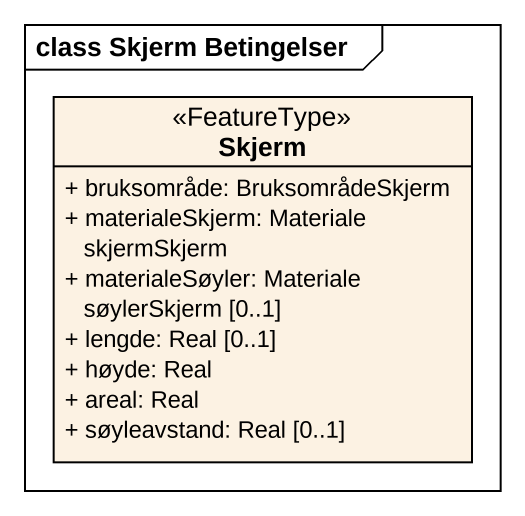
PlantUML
@startuml
mainframe class Skjerm Betingelser
hide circle
hide empty members
skinparam classAttributeIconSize 0
class Skjerm <<FeatureType>> {
  + bruksområde: BruksområdeSkjerm
  + materialeSkjerm: Materiale skjermSkjerm
  + materialeSøyler: Materiale søylerSkjerm [0..1]
  + lengde: Real [0..1]
  + høyde: Real
  + areal: Real
  + søyleavstand: Real [0..1]
}
@enduml
